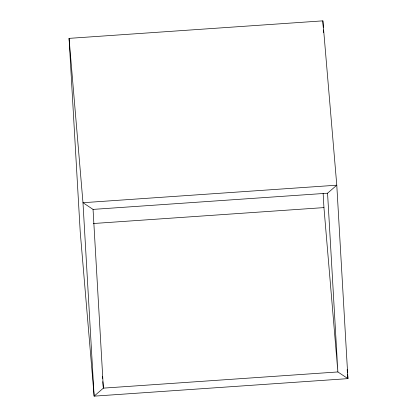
<?xml version="1.0" encoding="UTF-8"?>
<svg xmlns="http://www.w3.org/2000/svg" width="417" height="417" viewBox="0 0 417 417"><rect width="100%" height="100%" fill="white"/><g stroke="black" fill="none" stroke-linecap="round" stroke-linejoin="round"><path stroke-width="0.63" d="M347.559 374.106L347.94 378.631L337.874 371.948L103.359 388.133L94.138 396.15L82.983 202.714L93.054 209.397L327.564 193.212L336.785 185.195L322.862 20.85L69.06 38.369L80.215 231.805L94.138 396.15L347.94 378.631L336.785 185.195L82.983 202.714L69.06 38.369M93.33 223.517L323.946 207.603L337.874 371.948L327.564 193.212M347.173 369.577L347.444 372.808M102.374 376.488L102.535 378.428M102.811 381.664L103.359 388.133L93.054 209.397M322.862 20.85L323.238 27.34M323.389 29.935L323.535 32.536M323.123 193.3L323.946 207.603"/></g></svg>
